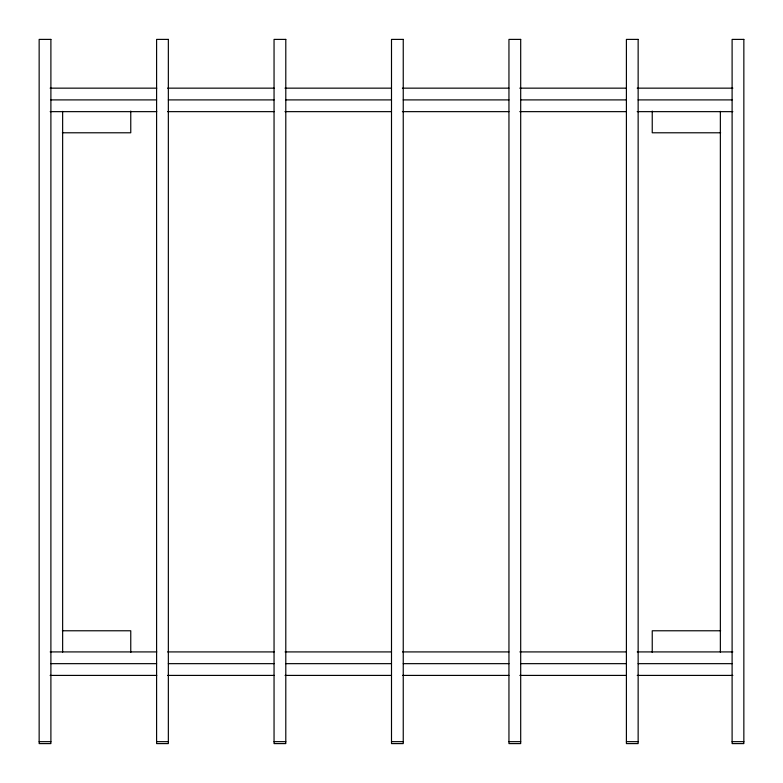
<?xml version="1.0" encoding="UTF-8"?>
<svg xmlns="http://www.w3.org/2000/svg" width="783" height="783" viewBox="0 0 783 783"><rect width="100%" height="100%" fill="white"/><g stroke="black" fill="none" stroke-linecap="round" stroke-linejoin="round"><path stroke-width="1.17" d="M50.141 88.156L156.776 88.156M167.562 88.156L274.138 88.156M284.973 88.156L391.5 88.156M402.384 88.156L508.95 88.156M519.785 88.156L626.4 88.156M637.196 88.156L732.859 88.156M50.895 99.901L156.6 99.901M168.345 99.901L274.05 99.901M285.795 99.901L391.5 99.901M403.245 99.901L508.95 99.901M520.695 99.901L626.4 99.901M638.145 99.901L732.105 99.901M50.161 111.646L156.776 111.646M167.562 111.646L274.138 111.646M284.973 111.646L391.5 111.646M402.384 111.646L508.95 111.646M519.785 111.646L626.4 111.646M637.196 111.646L732.839 111.646M62.356 132.787L130.761 132.787L130.761 111.078M720.644 132.787L652.239 132.787L652.239 111.078M62.356 630.775L130.761 630.775L130.761 652.493M720.644 630.775L652.239 630.775L652.239 652.493M50.161 651.916L156.776 651.916M167.611 651.916L274.138 651.916M285.061 651.916L391.5 651.916M402.501 651.916L508.95 651.916M519.863 651.916L626.4 651.916M637.225 651.916L732.839 651.916M50.895 663.661L156.6 663.661M168.345 663.661L274.05 663.661M285.795 663.661L391.5 663.661M403.245 663.661L508.95 663.661M520.695 663.661L626.4 663.661M638.145 663.661L732.105 663.661M50.141 675.406L156.776 675.406M167.611 675.406L274.138 675.406M285.061 675.406L391.5 675.406M402.501 675.406L508.95 675.406M519.863 675.406L626.4 675.406M637.225 675.406L732.859 675.406M39.15 741.658L50.895 741.658M156.6 741.658L168.345 741.658M274.05 741.658L285.795 741.658M391.5 741.658L403.245 741.658M508.95 741.658L520.695 741.658M626.4 741.658L638.145 741.658M732.105 741.658L743.85 741.658M720.36 111.392L720.36 652.161M62.64 111.401L62.64 652.161M50.895 39.395L39.15 39.395L39.15 743.605L50.895 743.605L50.895 39.395M168.345 39.395L156.6 39.395L156.6 743.605L168.345 743.605L168.345 39.395M285.795 39.395L274.05 39.395L274.05 743.605L285.795 743.605L285.795 39.395M403.245 39.395L391.5 39.395L391.5 743.605L403.245 743.605L403.245 39.395M520.695 39.395L508.95 39.395L508.95 743.605L520.695 743.605L520.695 39.395M638.145 39.395L626.4 39.395L626.4 743.605L638.145 743.605L638.145 39.395M743.85 39.395L732.105 39.395L732.105 743.605L743.85 743.605L743.85 39.395"/></g></svg>
